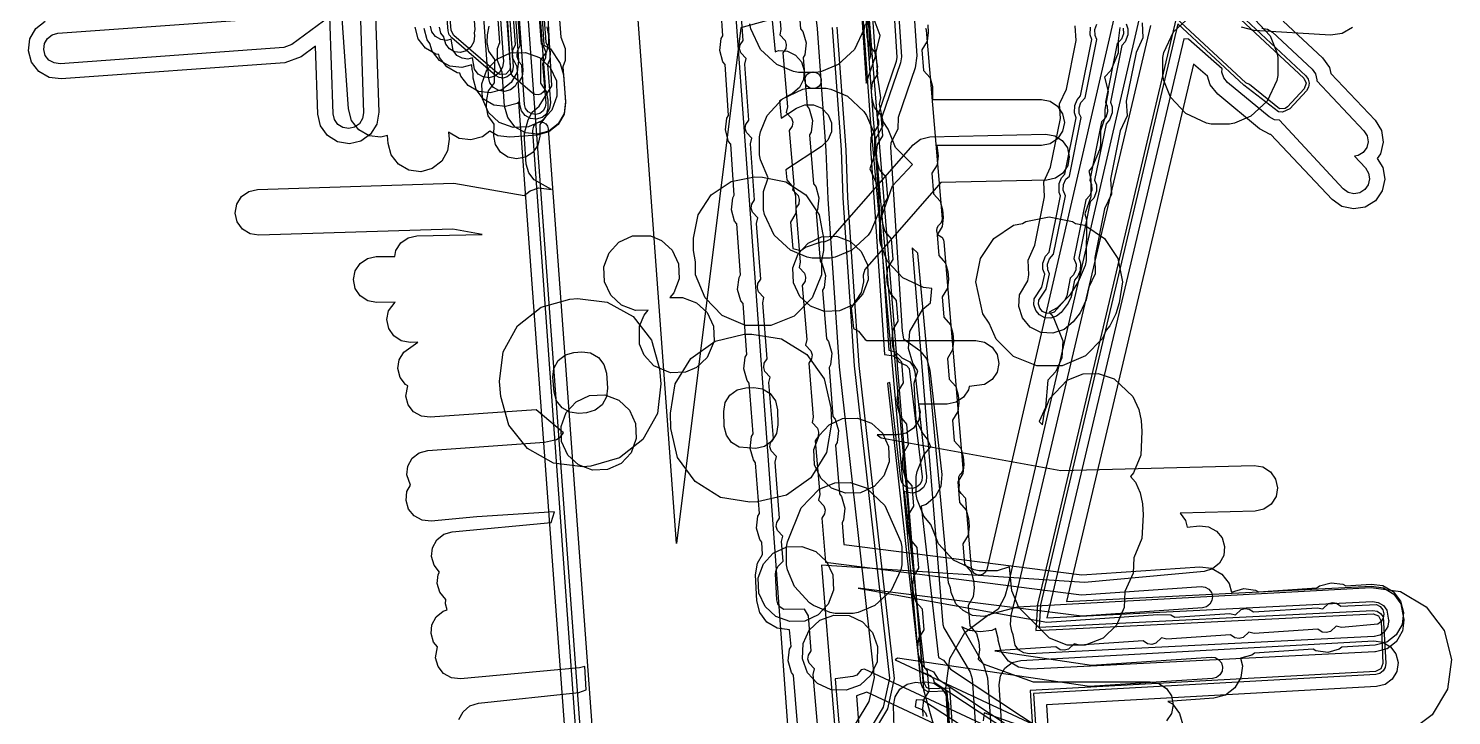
# Model space of a CAD drawing. Header units: metres. Extents: x -3943 to -3664, y 4962 to 6622.
# Drawn here: x -3859.6 to -3766.5, y 5474.9 to 5519.9 of the extents above; entities that cross this region are included whole.
import ezdxf

# ---------------------------------------------------------------- set-up
doc = ezdxf.new("R2010")
doc.units = ezdxf.units.M
for name, color, linetype in [('AI_GREENING_ALLOWED_ZONE', 4, 'Continuous'), ('AI_GREENING_EXCLUSIONS', 1, 'Continuous'), ('AI_GREENING_LAWN', 82, 'Continuous')]:
    doc.layers.add(name, color=color, linetype=linetype)

msp = doc.modelspace()

# ---------------------------------------------------------------- linework, layer by layer
at = {"layer": 'AI_GREENING_ALLOWED_ZONE'}
msp.add_lwpolyline([(-3807.717, 5516.497), (-3807.743, 5516.298), (-3807.845, 5516.125), (-3808.006, 5516.006), (-3808.202, 5515.961), (-3808.255, 5515.959), (-3808.441, 5515.99), (-3808.603, 5516.087), (-3808.717, 5516.237), (-3808.767, 5516.419), (-3808.774, 5516.501), (-3808.75, 5516.698), (-3808.651, 5516.871), (-3808.493, 5516.991), (-3808.3, 5517.04), (-3808.247, 5517.043), (-3808.056, 5517.015), (-3807.891, 5516.918), (-3807.774, 5516.766), (-3807.723, 5516.58), (-3807.717, 5516.497)], close=True, dxfattribs=at)
at = {"layer": 'AI_GREENING_EXCLUSIONS'}
for points in [[(-3832.391, 5580.093), (-3827.864, 5517.398), (-3827.898, 5517.127), (-3828.032, 5516.89), (-3828.247, 5516.722), (-3828.51, 5516.649), (-3828.781, 5516.682), (-3829.018, 5516.815), (-3831.88, 5519.27), (-3832.047, 5519.483), (-3832.122, 5519.743), (-3833.069, 5531.187)], [(-3832.611, 5580.359), (-3828.064, 5517.383), (-3828.088, 5517.19), (-3828.337, 5516.9), (-3828.718, 5516.872), (-3828.888, 5516.967), (-3831.75, 5519.422), (-3831.922, 5519.76), (-3832.869, 5531.199)], [(-3797.789, 5452.247), (-3799.48, 5476.535), (-3800.712, 5476.506), (-3800.947, 5476.64), (-3801.111, 5476.846), (-3801.187, 5477.107), (-3804.497, 5513.947), (-3807.096, 5550.142)], [(-3797.589, 5452.259), (-3799.294, 5476.748), (-3800.641, 5476.693), (-3800.817, 5476.791), (-3800.988, 5477.125), (-3804.298, 5513.965), (-3806.897, 5550.158)], [(-3829.167, 5527.155), (-3828.506, 5517.735), (-3828.555, 5517.348), (-3828.749, 5517.009), (-3829.057, 5516.77), (-3829.433, 5516.667), (-3829.821, 5516.716), (-3830.159, 5516.91), (-3830.398, 5517.218), (-3830.527, 5517.97), (-3830.822, 5517.889), (-3831.209, 5517.938), (-3831.548, 5518.132), (-3831.787, 5518.44), (-3831.916, 5519.191), (-3832.211, 5519.111), (-3832.598, 5519.16), (-3832.937, 5519.354), (-3833.176, 5519.662), (-3833.279, 5520.038)], [(-3807.684, 5470.701), (-3804.575, 5475.867), (-3804.234, 5477.442), (-3806.525, 5497.756), (-3807.265, 5508.736), (-3807.379, 5511.893), (-3807.966, 5519.885), (-3808.765, 5526.669)], [(-3828.085, 5526.025), (-3827.508, 5517.805), (-3827.607, 5517.031), (-3827.994, 5516.353), (-3828.611, 5515.875), (-3829.364, 5515.67), (-3830.138, 5515.768), (-3830.815, 5516.155), (-3831.293, 5516.772), (-3831.346, 5516.967), (-3831.527, 5516.99), (-3832.204, 5517.377), (-3832.682, 5517.994), (-3832.735, 5518.189), (-3832.915, 5518.212), (-3833.593, 5518.599), (-3834.071, 5519.216), (-3834.276, 5519.968)], [(-3820.008, 5426.828), (-3827.178, 5524.566)], [(-3805.064, 5520.638), (-3804.766, 5516.321), (-3804.17, 5518.055), (-3804.608, 5524.844)], [(-3804.766, 5520.672), (-3804.567, 5517.824), (-3804.474, 5518.096), (-3804.908, 5524.825)], [(-3803.211, 5524.934), (-3802.764, 5518.006), (-3802.801, 5517.733), (-3804.054, 5514.085), (-3803.963, 5513.858), (-3803.966, 5513.585), (-3804.469, 5512.759), (-3804.482, 5512.054), (-3803.572, 5498.571), (-3802.981, 5498.471), (-3802.767, 5498.302), (-3802.647, 5498.089), (-3802.123, 5497.848), (-3801.964, 5497.646), (-3801.116, 5490.572), (-3801.138, 5490.299), (-3801.264, 5490.057), (-3801.472, 5489.88), (-3801.732, 5489.797), (-3802.005, 5489.82), (-3802.247, 5489.945), (-3802.424, 5490.154), (-3802.507, 5490.414), (-3803.222, 5496.737), (-3803.386, 5496.688), (-3801.255, 5477.857), (-3800.557, 5477.576), (-3800.388, 5477.362), (-3800.321, 5477.127), (-3793.419, 5472.571)], [(-3802.912, 5524.953), (-3802.465, 5518.025), (-3802.517, 5517.636), (-3803.737, 5514.084), (-3803.673, 5513.523), (-3804.164, 5512.673), (-3804.183, 5512.07), (-3803.29, 5498.85), (-3802.845, 5498.738), (-3802.448, 5498.336), (-3801.925, 5498.074), (-3801.698, 5497.785), (-3801.59, 5497.433), (-3800.817, 5490.605), (-3800.85, 5490.216), (-3801.029, 5489.87), (-3801.327, 5489.618), (-3801.699, 5489.499), (-3802.088, 5489.532), (-3802.286, 5489.634), (-3800.979, 5478.083), (-3800.363, 5477.804), (-3800.07, 5477.321), (-3793.337, 5472.876)], [(-3801.914, 5525.018), (-3801.467, 5518.089), (-3801.571, 5517.311), (-3802.685, 5514.067), (-3802.695, 5513.315), (-3803.148, 5512.386), (-3803.184, 5512.121), (-3802.421, 5500.085), (-3802.338, 5499.587), (-3801.267, 5498.826), (-3800.812, 5498.249), (-3800.596, 5497.546), (-3799.824, 5490.718), (-3799.889, 5489.94), (-3800.247, 5489.247), (-3800.843, 5488.743), (-3801.167, 5488.639), (-3800.048, 5478.752), (-3799.715, 5478.566), (-3799.248, 5477.976), (-3793.062, 5473.893)], [(-3830.699, 5524.308), (-3830.379, 5519.831), (-3830.408, 5519.601), (-3830.391, 5519.405), (-3830.436, 5519.017), (-3830.625, 5518.676), (-3830.931, 5518.433), (-3831.306, 5518.326), (-3831.693, 5518.37), (-3832.035, 5518.56), (-3832.277, 5518.865), (-3832.385, 5519.24), (-3832.392, 5519.332), (-3832.591, 5519.587), (-3832.694, 5519.964)], [(-3827.766, 5524.523), (-3827.237, 5517.136), (-3827.286, 5516.749), (-3827.479, 5516.41), (-3827.637, 5516.288), (-3827.739, 5516.112), (-3828.049, 5515.875), (-3828.426, 5515.775), (-3828.813, 5515.827), (-3829.151, 5516.023), (-3829.387, 5516.333), (-3829.487, 5516.71), (-3829.484, 5517.019), (-3829.552, 5517.269), (-3829.985, 5523.314)], [(-3825.089, 5523.832), (-3824.751, 5519.322), (-3824.46, 5518.578), (-3824.46, 5517.786), (-3824.606, 5517.389), (-3824.435, 5515.11), (-3824.529, 5514.335), (-3824.913, 5513.656), (-3825.527, 5513.175), (-3826.279, 5512.966), (-3827.054, 5513.06), (-3827.733, 5513.444), (-3828.214, 5514.059), (-3828.423, 5514.811), (-3828.591, 5517.042), (-3828.881, 5517.786), (-3828.881, 5518.578), (-3828.736, 5518.975), (-3829.075, 5523.485)], [(-3826.103, 5523.957), (-3825.732, 5518.985), (-3825.441, 5518.38), (-3825.46, 5517.887), (-3825.619, 5517.514), (-3825.432, 5515.035), (-3825.479, 5514.648), (-3825.671, 5514.308), (-3825.978, 5514.068), (-3826.354, 5513.963), (-3826.741, 5514.01), (-3827.081, 5514.202), (-3827.322, 5514.51), (-3827.426, 5514.885), (-3827.609, 5517.379), (-3827.901, 5517.984), (-3827.881, 5518.477), (-3827.723, 5518.85), (-3828.093, 5523.822)], [(-3826.427, 5524.027), (-3826.042, 5518.878), (-3825.86, 5518.671), (-3825.735, 5518.32), (-3825.754, 5517.946), (-3825.944, 5517.584), (-3825.731, 5515.013), (-3825.764, 5514.742), (-3825.898, 5514.504), (-3826.113, 5514.335), (-3826.377, 5514.262), (-3826.648, 5514.295), (-3826.886, 5514.43), (-3827.054, 5514.645), (-3827.127, 5514.908), (-3827.3, 5517.486), (-3827.482, 5517.693), (-3827.607, 5518.043), (-3827.587, 5518.418), (-3827.398, 5518.78), (-3827.784, 5523.929)], [(-3783.755, 5523.757), (-3776.149, 5516.648), (-3775.991, 5516.302), (-3776.122, 5515.945), (-3777.205, 5514.767), (-3777.357, 5514.654), (-3777.726, 5514.629), (-3779.704, 5516.218), (-3779.932, 5516.331), (-3784.491, 5520.557), (-3793.565, 5482.209), (-3793.679, 5480.509), (-3771.612, 5481.608), (-3771.25, 5481.478), (-3771.087, 5481.13), (-3770.968, 5478.357), (-3771.097, 5478), (-3771.44, 5477.837), (-3794.037, 5476.585), (-3792.985, 5460.07)], [(-3783.532, 5523.823), (-3776.012, 5516.795), (-3775.853, 5516.574), (-3775.791, 5516.31), (-3775.833, 5516.041), (-3775.975, 5515.809), (-3777.058, 5514.631), (-3777.525, 5514.407), (-3777.788, 5514.439), (-3780.069, 5516.185), (-3784.373, 5520.187), (-3793.366, 5482.179), (-3793.464, 5480.72), (-3771.622, 5481.808), (-3771.35, 5481.767), (-3771.115, 5481.626), (-3770.953, 5481.405), (-3770.768, 5478.366), (-3770.809, 5478.098), (-3770.949, 5477.866), (-3771.166, 5477.704), (-3771.429, 5477.637), (-3793.825, 5476.397), (-3792.785, 5460.083)], [(-3809.264, 5474.402), (-3809.518, 5477.595), (-3809.659, 5477.771), (-3809.874, 5478.521), (-3809.786, 5479.296), (-3809.688, 5479.474), (-3809.778, 5480.553), (-3810.596, 5480.665), (-3811.265, 5481.066), (-3811.73, 5481.693), (-3811.919, 5482.45), (-3812.002, 5484.148), (-3811.888, 5484.92), (-3811.548, 5485.486), (-3811.599, 5486.283), (-3811.738, 5486.46), (-3811.95, 5487.211), (-3811.858, 5487.986), (-3811.759, 5488.163), (-3812.008, 5491.488), (-3812.148, 5491.665), (-3812.36, 5492.416), (-3812.268, 5493.191), (-3812.169, 5493.368), (-3812.418, 5496.692), (-3812.557, 5496.869), (-3812.769, 5497.62), (-3812.677, 5498.395), (-3812.578, 5498.572), (-3812.827, 5501.897), (-3812.967, 5502.073), (-3813.179, 5502.825), (-3813.087, 5503.599), (-3812.988, 5503.777), (-3813.237, 5507.101), (-3813.376, 5507.278), (-3813.588, 5508.029), (-3813.496, 5508.804), (-3813.397, 5508.981), (-3813.631, 5512.321), (-3813.769, 5512.499), (-3813.976, 5513.251), (-3813.879, 5514.026), (-3813.778, 5514.202), (-3814.003, 5517.528), (-3814.141, 5517.706), (-3814.348, 5518.459), (-3814.25, 5519.233), (-3814.15, 5519.409), (-3814.375, 5522.735)], [(-3807.935, 5474.112), (-3808.23, 5477.64), (-3808.151, 5477.999), (-3808.503, 5478.367), (-3808.578, 5478.629), (-3808.548, 5478.901), (-3808.359, 5479.184), (-3808.551, 5481.479), (-3808.81, 5481.901), (-3810.158, 5481.889), (-3810.392, 5482.029), (-3810.555, 5482.249), (-3810.621, 5482.514), (-3810.704, 5484.212), (-3810.664, 5484.482), (-3810.523, 5484.716), (-3810.209, 5485.035), (-3810.31, 5486.322), (-3810.229, 5486.681), (-3810.58, 5487.05), (-3810.654, 5487.313), (-3810.622, 5487.584), (-3810.432, 5487.867), (-3810.72, 5491.527), (-3810.639, 5491.885), (-3810.989, 5492.255), (-3811.064, 5492.518), (-3811.031, 5492.789), (-3810.841, 5493.072), (-3811.129, 5496.731), (-3811.048, 5497.09), (-3811.399, 5497.459), (-3811.473, 5497.722), (-3811.441, 5497.993), (-3811.251, 5498.276), (-3811.539, 5501.935), (-3811.458, 5502.294), (-3811.808, 5502.664), (-3811.883, 5502.926), (-3811.85, 5503.198), (-3811.66, 5503.481), (-3811.948, 5507.14), (-3811.867, 5507.498), (-3812.218, 5507.868), (-3812.292, 5508.131), (-3812.26, 5508.402), (-3812.07, 5508.685), (-3812.343, 5512.351), (-3812.259, 5512.709), (-3812.607, 5513.081), (-3812.679, 5513.344), (-3812.645, 5513.615), (-3812.453, 5513.897), (-3812.714, 5517.558), (-3812.631, 5517.916), (-3812.979, 5518.288), (-3813.051, 5518.551), (-3813.017, 5518.822), (-3812.825, 5519.104), (-3813.086, 5522.765)], [(-3810.645, 5523.357), (-3810.35, 5519.83), (-3810.43, 5519.471), (-3810.077, 5519.103), (-3810.002, 5518.84), (-3810.033, 5518.569), (-3810.221, 5518.285), (-3809.927, 5514.757), (-3810.006, 5514.398), (-3809.653, 5514.03), (-3809.578, 5513.768), (-3809.609, 5513.497), (-3809.798, 5513.213), (-3809.503, 5509.685), (-3809.582, 5509.326), (-3809.23, 5508.958), (-3809.154, 5508.696), (-3809.185, 5508.424), (-3809.374, 5508.14), (-3809.079, 5504.613), (-3809.158, 5504.254), (-3808.806, 5503.886), (-3808.73, 5503.623), (-3808.761, 5503.352), (-3808.95, 5503.068), (-3808.655, 5499.54), (-3808.734, 5499.181), (-3808.382, 5498.813), (-3808.306, 5498.551), (-3808.337, 5498.28), (-3808.526, 5497.996), (-3808.231, 5494.468), (-3808.31, 5494.109), (-3807.958, 5493.741), (-3807.883, 5493.479), (-3807.913, 5493.207), (-3808.102, 5492.923), (-3807.807, 5489.396), (-3807.887, 5489.037), (-3807.534, 5488.669), (-3807.459, 5488.406), (-3807.49, 5488.135), (-3807.678, 5487.851), (-3807.438, 5484.971), (-3790.693, 5482.854), (-3782.857, 5483.384), (-3782.586, 5483.349), (-3782.35, 5483.213), (-3782.183, 5482.996), (-3782.112, 5482.733), (-3782.147, 5482.462), (-3782.283, 5482.225), (-3782.499, 5482.058), (-3782.763, 5481.987), (-3790.666, 5481.452), (-3805.301, 5483.29), (-3792.96, 5481.048), (-3785.69, 5481.564), (-3784.844, 5481.543), (-3784.581, 5481.374), (-3780.971, 5481.618), (-3780.614, 5481.533), (-3780.24, 5481.88), (-3779.977, 5481.951), (-3779.706, 5481.916), (-3779.425, 5481.722), (-3775.258, 5482.004), (-3774.901, 5481.919), (-3774.527, 5482.266), (-3774.263, 5482.337), (-3773.993, 5482.302), (-3773.712, 5482.109), (-3771.383, 5482.213), (-3771.146, 5482.077), (-3770.979, 5481.86), (-3770.908, 5481.597), (-3770.943, 5481.326), (-3771.079, 5481.089), (-3771.295, 5480.922), (-3773.667, 5480.709), (-3774.025, 5480.794), (-3774.398, 5480.447), (-3774.662, 5480.376), (-3774.933, 5480.411), (-3775.214, 5480.604), (-3779.38, 5480.322), (-3779.738, 5480.407), (-3780.112, 5480.061), (-3780.375, 5479.989), (-3780.646, 5480.024), (-3780.927, 5480.218), (-3785.094, 5479.936), (-3785.451, 5480.021), (-3785.825, 5479.674), (-3786.088, 5479.603), (-3786.359, 5479.638), (-3786.64, 5479.831), (-3790.807, 5479.55), (-3791.165, 5479.635), (-3791.538, 5479.288), (-3791.802, 5479.217), (-3792.073, 5479.252), (-3792.353, 5479.445), (-3796.346, 5479.175), (-3790.022, 5478.244), (-3782.201, 5478.772), (-3781.93, 5478.737), (-3781.693, 5478.601), (-3781.526, 5478.385), (-3781.455, 5478.121), (-3781.49, 5477.85), (-3781.626, 5477.614), (-3781.843, 5477.447), (-3782.106, 5477.376), (-3790.152, 5476.848), (-3802.732, 5478.701), (-3802.866, 5478.591), (-3793.862, 5474.378)], [(-3809.316, 5523.068), (-3809.062, 5519.875), (-3808.922, 5519.698), (-3808.706, 5518.948), (-3808.794, 5518.173), (-3808.893, 5517.996), (-3808.638, 5514.802), (-3808.498, 5514.626), (-3808.282, 5513.876), (-3808.37, 5513.101), (-3808.469, 5512.923), (-3808.214, 5509.73), (-3808.074, 5509.554), (-3807.859, 5508.804), (-3807.947, 5508.028), (-3808.045, 5507.851), (-3807.791, 5504.658), (-3807.65, 5504.482), (-3807.435, 5503.732), (-3807.523, 5502.956), (-3807.621, 5502.779), (-3807.367, 5499.585), (-3807.226, 5499.409), (-3807.011, 5498.659), (-3807.099, 5497.884), (-3807.197, 5497.706), (-3806.943, 5494.513), (-3806.803, 5494.337), (-3806.587, 5493.587), (-3806.675, 5492.812), (-3806.773, 5492.634), (-3806.519, 5489.441), (-3806.379, 5489.265), (-3806.163, 5488.515), (-3806.251, 5487.739), (-3806.35, 5487.562), (-3806.23, 5486.129), (-3790.655, 5484.159), (-3782.945, 5484.681), (-3782.171, 5484.58), (-3781.495, 5484.192), (-3781.018, 5483.574), (-3780.865, 5483.008), (-3780.064, 5483.248), (-3779.29, 5483.148), (-3779.114, 5483.046), (-3775.283, 5483.293), (-3775.105, 5483.431), (-3774.351, 5483.634), (-3773.577, 5483.534), (-3773.401, 5483.433), (-3771.741, 5483.545), (-3770.967, 5483.445), (-3770.291, 5483.056), (-3769.814, 5482.438), (-3769.611, 5481.684), (-3769.711, 5480.911), (-3770.1, 5480.234), (-3770.718, 5479.758), (-3771.471, 5479.554), (-3773.643, 5479.42), (-3773.821, 5479.282), (-3774.574, 5479.079), (-3775.348, 5479.179), (-3775.524, 5479.28), (-3779.356, 5479.033), (-3779.534, 5478.896), (-3780.289, 5478.693), (-3780.158, 5478.209), (-3780.258, 5477.435), (-3780.647, 5476.758), (-3781.265, 5476.282), (-3782.019, 5476.079), (-3785.027, 5475.875), (-3784.74, 5475.71), (-3784.264, 5475.092), (-3784.06, 5474.339)], [(-3837.902, 5521.809), (-3837.651, 5514.375), (-3837.714, 5513.99), (-3837.92, 5513.659), (-3838.236, 5513.431), (-3838.616, 5513.342), (-3839.001, 5513.405), (-3839.333, 5513.611), (-3839.561, 5513.928), (-3839.65, 5514.308), (-3839.864, 5520.672), (-3842.341, 5518.834), (-3842.865, 5518.64), (-3857.508, 5517.583), (-3857.896, 5517.632), (-3858.235, 5517.824), (-3858.474, 5518.132), (-3858.578, 5518.509), (-3858.53, 5518.896), (-3858.337, 5519.235), (-3858.029, 5519.475), (-3857.652, 5519.578), (-3843.299, 5520.614)], [(-3826.013, 5521.264), (-3825.857, 5518.803), (-3825.432, 5518.562), (-3824.78, 5517.605), (-3824.572, 5516.852), (-3824.508, 5515.984), (-3824.44, 5515.051), (-3824.536, 5514.277), (-3824.921, 5513.598), (-3825.536, 5513.118), (-3826.289, 5512.91), (-3828.09, 5512.779), (-3828.864, 5512.874), (-3829.392, 5513.174), (-3829.872, 5512.802), (-3830.625, 5512.597), (-3831.399, 5512.695), (-3832.086, 5513.096), (-3832.055, 5512.652), (-3832.154, 5511.878), (-3832.541, 5511.201), (-3833.158, 5510.723), (-3833.911, 5510.518), (-3834.685, 5510.616), (-3835.362, 5511.003), (-3835.84, 5511.62), (-3836.045, 5512.373), (-3836.082, 5512.893), (-3836.512, 5512.776), (-3837.286, 5512.874), (-3837.964, 5513.262), (-3838.441, 5513.879), (-3838.647, 5514.632), (-3839.171, 5522.131)], [(-3786.446, 5522.542), (-3795.471, 5483.53), (-3795.488, 5483.486), (-3795.502, 5483.424), (-3795.702, 5482.732), (-3796.145, 5481.909), (-3796.708, 5481.512), (-3797.068, 5481.435), (-3797.823, 5481.494), (-3798.432, 5481.819), (-3798.907, 5482.265), (-3799.217, 5482.997), (-3799.259, 5483.299), (-3799.382, 5483.635), (-3799.506, 5485.068), (-3799.536, 5485.277), (-3801.401, 5505.19), (-3801.76, 5505.545), (-3799.759, 5480.901), (-3799.69, 5480.676), (-3797.963, 5477.779), (-3797.832, 5477.349), (-3796.092, 5452.359)], [(-3836.885, 5521.324), (-3836.651, 5514.409), (-3836.778, 5513.639), (-3837.189, 5512.976), (-3837.823, 5512.521), (-3838.583, 5512.343), (-3839.353, 5512.469), (-3840.016, 5512.88), (-3840.471, 5513.514), (-3840.649, 5514.274), (-3840.8, 5518.733), (-3841.745, 5518.031), (-3842.793, 5517.643), (-3857.437, 5516.586), (-3858.211, 5516.683), (-3858.889, 5517.068), (-3859.368, 5517.684), (-3859.575, 5518.437), (-3859.479, 5519.211), (-3859.093, 5519.889), (-3858.477, 5520.368)], [(-3831.418, 5474.681), (-3831.147, 5475.2), (-3830.698, 5475.575), (-3830.14, 5475.751), (-3823.562, 5476.466), (-3823.091, 5476.619), (-3823.181, 5478.161), (-3823.527, 5478.067), (-3831.316, 5477.359), (-3831.898, 5477.42), (-3832.412, 5477.7), (-3832.78, 5478.155), (-3832.946, 5478.717), (-3832.81, 5479.435), (-3833.068, 5479.75), (-3833.238, 5480.31), (-3833.181, 5480.892), (-3832.905, 5481.409), (-3832.453, 5481.78), (-3832.181, 5481.862), (-3832.3, 5482.263), (-3832.271, 5482.546), (-3832.673, 5483.024), (-3832.835, 5483.586), (-3832.77, 5484.168), (-3832.677, 5484.335), (-3833.04, 5484.784), (-3833.206, 5485.345), (-3833.145, 5485.927), (-3832.865, 5486.441), (-3832.41, 5486.809), (-3831.849, 5486.975), (-3825.38, 5487.567), (-3825.152, 5488.28), (-3830.237, 5487.949), (-3833.238, 5487.663), (-3833.82, 5487.723), (-3834.336, 5488), (-3834.705, 5488.454), (-3834.873, 5489.015), (-3834.814, 5489.597), (-3834.59, 5490.013), (-3834.829, 5490.686), (-3834.756, 5491.266), (-3834.466, 5491.775), (-3834.004, 5492.134), (-3833.44, 5492.289), (-3825.805, 5492.839), (-3825.041, 5493.004), (-3824.792, 5493.156), (-3824.574, 5493.435), (-3826.353, 5494.939), (-3833.289, 5494.455), (-3833.87, 5494.528), (-3834.378, 5494.819), (-3834.736, 5495.282), (-3834.89, 5495.846), (-3834.766, 5496.515), (-3834.908, 5496.6), (-3835.257, 5497.07), (-3835.4, 5497.638), (-3835.314, 5498.217), (-3835.013, 5498.719), (-3834.104, 5499.36), (-3834.611, 5499.357), (-3835.186, 5499.467), (-3835.675, 5499.788), (-3836.004, 5500.272), (-3836.122, 5500.846), (-3836.012, 5501.42), (-3835.593, 5501.976), (-3836.806, 5501.97), (-3837.381, 5502.081), (-3837.869, 5502.404), (-3838.197, 5502.889), (-3838.314, 5503.462), (-3838.202, 5504.037), (-3837.88, 5504.525), (-3837.395, 5504.853), (-3836.821, 5504.97), (-3835.604, 5504.976), (-3835.535, 5505.368), (-3835.22, 5505.862), (-3834.741, 5506.197), (-3834.169, 5506.324), (-3829.902, 5506.417), (-3831.807, 5506.771), (-3844.501, 5506.367), (-3845.078, 5506.463), (-3845.575, 5506.772), (-3845.915, 5507.248), (-3846.048, 5507.819), (-3845.952, 5508.396), (-3845.642, 5508.893), (-3845.166, 5509.233), (-3844.596, 5509.366), (-3831.74, 5509.775), (-3827.138, 5508.954), (-3826.748, 5509.28), (-3826.189, 5509.455), (-3825.367, 5509.348), (-3826.484, 5509.99), (-3826.846, 5510.45), (-3827.004, 5511.013), (-3827.132, 5512.679), (-3827.117, 5513.035), (-3826.882, 5513.903), (-3826.616, 5514.424), (-3826.154, 5514.809), (-3825.327, 5516.148), (-3825.618, 5521.429)], [(-3821.078, 5427.753), (-3827.484, 5515.073), (-3827.609, 5514.977), (-3828.363, 5514.777), (-3829.137, 5514.88), (-3829.812, 5515.272), (-3830.285, 5515.892), (-3830.485, 5516.647), (-3830.481, 5516.948), (-3830.55, 5517.198), (-3830.572, 5517.516), (-3831.224, 5517.329), (-3831.999, 5517.418), (-3832.681, 5517.797), (-3833.167, 5518.408), (-3833.312, 5518.917), (-3833.485, 5519.14), (-3833.691, 5519.892)], [(-3825.66, 5520.005), (-3825.552, 5519.43), (-3825.558, 5518.93), (-3825.678, 5518.357), (-3826.07, 5517.834), (-3826.086, 5516.305), (-3825.706, 5515.773), (-3825.598, 5515.198), (-3825.604, 5514.698), (-3825.724, 5514.125), (-3826.116, 5513.602), (-3826.124, 5512.838), (-3826.244, 5512.265), (-3826.575, 5511.782), (-3827.065, 5511.462), (-3827.64, 5511.354), (-3828.213, 5511.474), (-3828.696, 5511.805), (-3829.016, 5512.295), (-3829.124, 5512.87), (-3829.115, 5513.635), (-3829.495, 5514.166), (-3829.603, 5514.741), (-3829.598, 5515.241), (-3829.478, 5515.814), (-3829.086, 5516.337), (-3829.07, 5517.867), (-3829.45, 5518.398), (-3829.558, 5518.973), (-3829.552, 5519.473), (-3829.432, 5520.046)], [(-3804.843, 5520.19), (-3804.908, 5519.868), (-3805.539, 5518.521), (-3806.613, 5517.533), (-3807.696, 5517.08), (-3808.019, 5517.015), (-3809.206, 5517.015), (-3809.528, 5517.08), (-3810.612, 5517.533), (-3811.686, 5518.521), (-3812.316, 5519.868), (-3812.381, 5520.19)], [(-3810.914, 5520.415), (-3810.729, 5518.37), (-3810.502, 5518.446), (-3809.918, 5518.404), (-3809.395, 5518.142), (-3809.011, 5517.7), (-3808.826, 5517.145), (-3808.868, 5516.561), (-3809.129, 5516.038), (-3809.571, 5515.654), (-3810.438, 5515.16), (-3810.335, 5514.025), (-3809.336, 5514.68), (-3808.794, 5514.9), (-3808.209, 5514.895), (-3807.67, 5514.667), (-3807.259, 5514.25), (-3807.04, 5513.707), (-3807.044, 5513.122), (-3807.273, 5512.583), (-3807.69, 5512.172), (-3810.027, 5510.638), (-3809.968, 5509.978), (-3809.553, 5509.497), (-3809.387, 5508.935), (-3809.382, 5507.798), (-3809.717, 5507.215), (-3809.561, 5505.488), (-3809.05, 5505.368), (-3808.742, 5505.586), (-3807.709, 5505.934), (-3807.444, 5505.945), (-3807.111, 5506.103), (-3801.705, 5512.279), (-3801.211, 5512.65), (-3800.611, 5512.791), (-3793.015, 5512.966), (-3792.439, 5512.865), (-3791.945, 5512.551), (-3791.609, 5512.072), (-3791.481, 5511.501), (-3791.582, 5510.924), (-3791.896, 5510.43), (-3792.375, 5510.094), (-3792.946, 5509.967), (-3799.882, 5509.807), (-3804.854, 5504.127), (-3804.974, 5503.759), (-3804.955, 5503.31), (-3805.098, 5502.617), (-3805.747, 5501.626), (-3805.6, 5500.255), (-3805.275, 5500.1), (-3804.842, 5499.546), (-3804.733, 5499.479), (-3797.597, 5499.479), (-3797.023, 5499.365), (-3796.537, 5499.039), (-3796.212, 5498.553), (-3796.097, 5497.979), (-3796.212, 5497.405), (-3796.537, 5496.918), (-3797.023, 5496.593), (-3798.035, 5496.479), (-3798.08, 5496.249), (-3798.405, 5495.763), (-3798.892, 5495.438), (-3799.466, 5495.323), (-3801.339, 5495.323), (-3801.235, 5494.801), (-3801.349, 5494.227), (-3801.675, 5493.741), (-3802.161, 5493.415), (-3802.735, 5493.301), (-3804.049, 5493.301), (-3803.781, 5493.119), (-3792.039, 5490.986), (-3779.392, 5491.308), (-3778.815, 5491.208), (-3778.321, 5490.895), (-3777.983, 5490.417), (-3777.854, 5489.846), (-3777.954, 5489.27), (-3778.267, 5488.775), (-3778.745, 5488.437), (-3779.316, 5488.309), (-3784.221, 5488.184), (-3783.872, 5487.712), (-3783.764, 5487.276), (-3782.954, 5487.353), (-3782.372, 5487.294), (-3781.856, 5487.016), (-3781.487, 5486.563), (-3781.318, 5486.002), (-3781.378, 5485.42), (-3781.655, 5484.904), (-3782.109, 5484.535), (-3782.669, 5484.367), (-3790.482, 5483.642), (-3807.698, 5484.789), (-3806.246, 5467.168)], [(-3806.827, 5470.186), (-3803.632, 5475.493), (-3803.222, 5477.391), (-3805.528, 5497.823), (-3806.268, 5508.803), (-3806.38, 5511.944), (-3806.969, 5519.961)], [(-3806.57, 5470.031), (-3803.35, 5475.381), (-3802.918, 5477.376), (-3805.228, 5497.843), (-3805.968, 5508.823), (-3806.081, 5511.96), (-3806.67, 5519.984)], [(-3801.04, 5474.902), (-3801.075, 5475.401), (-3801.002, 5475.982), (-3800.654, 5476.535), (-3800.755, 5477.863), (-3801.183, 5478.356), (-3801.345, 5478.918), (-3801.387, 5479.416), (-3801.321, 5479.998), (-3800.98, 5480.556), (-3801.093, 5481.901), (-3801.521, 5482.394), (-3801.683, 5482.957), (-3801.725, 5483.455), (-3801.659, 5484.037), (-3801.318, 5484.594), (-3801.431, 5485.94), (-3801.86, 5486.433), (-3802.021, 5486.995), (-3802.063, 5487.494), (-3801.997, 5488.075), (-3801.657, 5488.633), (-3801.769, 5489.978), (-3802.198, 5490.471), (-3802.359, 5491.034), (-3802.401, 5491.532), (-3802.335, 5492.114), (-3801.995, 5492.671), (-3802.107, 5494.017), (-3802.536, 5494.51), (-3802.698, 5495.073), (-3802.739, 5495.571), (-3802.673, 5496.152), (-3802.333, 5496.71), (-3802.446, 5498.055), (-3802.874, 5498.549), (-3803.036, 5499.111), (-3803.077, 5499.609), (-3803.012, 5500.191), (-3802.671, 5500.748), (-3802.784, 5502.094), (-3803.212, 5502.587), (-3803.374, 5503.15), (-3803.416, 5503.648), (-3803.35, 5504.229), (-3803.009, 5504.787), (-3803.122, 5506.133), (-3803.55, 5506.626), (-3803.712, 5507.188), (-3803.754, 5507.687), (-3803.688, 5508.268), (-3803.347, 5508.826), (-3803.46, 5510.171), (-3803.889, 5510.664), (-3804.05, 5511.227), (-3804.092, 5511.725), (-3804.026, 5512.307), (-3803.685, 5512.865), (-3803.791, 5514.217), (-3804.218, 5514.712), (-3804.377, 5515.276), (-3804.416, 5515.774), (-3804.348, 5516.355), (-3804.004, 5516.911), (-3804.111, 5518.257), (-3804.537, 5518.753), (-3804.696, 5519.316), (-3804.735, 5519.814), (-3804.667, 5520.396)], [(-3788.17, 5519.955), (-3788.29, 5519.088), (-3788.29, 5518.296), (-3788.76, 5517.131), (-3789.172, 5516.697), (-3788.946, 5515.762), (-3789.166, 5514.595), (-3789.166, 5514.039), (-3789.445, 5513.204), (-3789.445, 5512.276), (-3789.51, 5511.953), (-3789.964, 5510.87), (-3790.2, 5510.548), (-3790.064, 5510.056), (-3790.064, 5508.869), (-3790.458, 5507.76), (-3790.365, 5507.37), (-3790.388, 5504.713), (-3790.453, 5504.39), (-3790.907, 5503.307), (-3791.467, 5502.419), (-3792.278, 5501.609), (-3792.797, 5501.324), (-3792.529, 5501.028), (-3791.909, 5499.461), (-3791.973, 5498.355), (-3792.368, 5497.442), (-3792.881, 5496.881), (-3793.048, 5495.099), (-3793.45, 5494.183), (-3793.234, 5493.968), (-3793.112, 5494.795), (-3792.773, 5495.67), (-3791.613, 5496.892), (-3790.583, 5497.299), (-3789.589, 5497.326), (-3788.539, 5496.974), (-3787.315, 5495.815), (-3786.929, 5494.959), (-3786.774, 5494.24), (-3786.735, 5493.523), (-3786.812, 5491.978), (-3787.282, 5490.813), (-3787.479, 5490.594), (-3787.148, 5490.215), (-3786.848, 5489.505), (-3786.693, 5488.786), (-3786.654, 5488.069), (-3786.731, 5486.524), (-3787.271, 5485.267), (-3787.306, 5484.258), (-3787.856, 5483.055), (-3787.895, 5482.018), (-3788.393, 5480.867), (-3789.27, 5480.012), (-3790.435, 5479.542), (-3791.623, 5479.542), (-3792.788, 5480.012), (-3794.794, 5482.022), (-3795.248, 5483.105), (-3795.384, 5484.676), (-3796.194, 5484.407), (-3797.382, 5484.407), (-3797.704, 5484.472), (-3799.051, 5485.103), (-3800.039, 5486.176), (-3800.53, 5487.451), (-3800.989, 5487.995), (-3801.442, 5489.078), (-3801.507, 5489.401), (-3801.507, 5490.588), (-3801.442, 5490.911), (-3800.989, 5491.994), (-3800.551, 5492.518), (-3800.767, 5493.036), (-3801.079, 5493.44), (-3801.494, 5494.282), (-3801.636, 5496.698), (-3801.386, 5497.505), (-3801.728, 5498.002), (-3801.993, 5498.961), (-3801.904, 5500.065), (-3801.074, 5501.531), (-3800.566, 5501.939), (-3800.476, 5502.887), (-3801.03, 5502.952), (-3802.377, 5503.583), (-3803.365, 5504.657), (-3803.818, 5505.74), (-3803.883, 5506.063), (-3803.883, 5507.25), (-3803.052, 5509.587), (-3801.741, 5511.002), (-3802.853, 5512.108), (-3803.327, 5513.294), (-3803.665, 5513.8), (-3803.665, 5513.8), (-3803.893, 5514.948), (-3803.813, 5515.35), (-3804.065, 5517.123), (-3804.012, 5517.387), (-3804.167, 5518.168), (-3803.863, 5519.43), (-3804.307, 5520.66)], [(-3800.748, 5520.129), (-3800.708, 5519.631), (-3800.777, 5519.05), (-3801.12, 5518.494), (-3801.014, 5517.148), (-3800.588, 5516.653), (-3800.429, 5516.089), (-3800.431, 5515.24), (-3793.305, 5515.24), (-3792.731, 5515.126), (-3792.244, 5514.801), (-3791.919, 5514.314), (-3791.805, 5513.74), (-3791.919, 5513.166), (-3792.244, 5512.679), (-3792.731, 5512.354), (-3793.305, 5512.24), (-3800.158, 5512.24), (-3800.064, 5511.561), (-3800.13, 5510.979), (-3800.471, 5510.422), (-3800.358, 5509.076), (-3799.929, 5508.583), (-3799.768, 5508.02), (-3799.726, 5507.522), (-3799.792, 5506.94), (-3800.132, 5506.383), (-3800.02, 5505.037), (-3799.591, 5504.544), (-3799.43, 5503.982), (-3799.388, 5503.483), (-3799.454, 5502.902), (-3799.794, 5502.344), (-3799.682, 5500.999), (-3799.253, 5500.506), (-3799.091, 5499.943), (-3799.05, 5499.445), (-3799.116, 5498.863), (-3799.456, 5498.306), (-3799.343, 5496.96), (-3798.915, 5496.467), (-3798.753, 5495.905), (-3798.712, 5495.406), (-3798.777, 5494.825), (-3799.118, 5494.267), (-3799.005, 5492.922), (-3798.577, 5492.428), (-3798.415, 5491.866), (-3798.373, 5491.368), (-3798.439, 5490.786), (-3798.78, 5490.229), (-3798.667, 5488.883), (-3798.239, 5488.39), (-3798.077, 5487.827), (-3798.035, 5487.329), (-3798.101, 5486.748), (-3798.442, 5486.19), (-3798.329, 5484.844), (-3797.9, 5484.351), (-3797.739, 5483.789), (-3797.697, 5483.291), (-3797.763, 5482.709), (-3798.103, 5482.151), (-3797.991, 5480.806), (-3797.562, 5480.313), (-3797.401, 5479.75), (-3797.359, 5479.252), (-3797.44, 5478.643), (-3797.108, 5478.341), (-3793.842, 5477.159), (-3786.191, 5477.159), (-3785.617, 5477.045), (-3785.13, 5476.719), (-3784.805, 5476.233), (-3784.691, 5475.659), (-3784.805, 5475.085), (-3785.13, 5474.598)], [(-3777.497, 5520.372), (-3774.92, 5517.963), (-3774.464, 5517.33), (-3774.376, 5516.95), (-3771.481, 5513.881), (-3771.068, 5513.219), (-3770.938, 5512.45), (-3771.114, 5511.689), (-3771.333, 5511.381), (-3770.964, 5510.791), (-3770.834, 5510.022), (-3771.008, 5509.261), (-3771.461, 5508.625), (-3772.122, 5508.211), (-3772.891, 5508.081), (-3773.652, 5508.255), (-3774.288, 5508.708), (-3778.295, 5512.956), (-3778.352, 5512.962), (-3779.039, 5513.332), (-3781.772, 5515.593), (-3782.265, 5516.198), (-3782.438, 5516.776), (-3783.35, 5517.562), (-3791.666, 5482.411), (-3771.701, 5483.406), (-3770.929, 5483.292), (-3770.26, 5482.891), (-3769.794, 5482.265), (-3769.609, 5481.31), (-3769.592, 5481.247), (-3769.594, 5481.232), (-3769.589, 5481.208), (-3769.646, 5480.822), (-3769.691, 5480.473), (-3769.7, 5480.457), (-3769.703, 5480.436), (-3769.902, 5480.104), (-3770.078, 5479.796), (-3770.093, 5479.784), (-3770.104, 5479.767), (-3770.411, 5479.539), (-3770.695, 5479.318), (-3770.714, 5479.313), (-3770.73, 5479.301), (-3771.094, 5479.21), (-3771.448, 5479.113), (-3771.485, 5479.112), (-3771.487, 5479.111), (-3792.692, 5478.055), (-3794.029, 5477.988), (-3794.801, 5478.103), (-3795.47, 5478.504), (-3795.935, 5479.13), (-3796.125, 5479.887), (-3796.131, 5479.992), (-3796.289, 5480.567), (-3796.293, 5480.652), (-3796.549, 5480.518), (-3797.313, 5480.421), (-3798.003, 5480.507), (-3798.517, 5480.744), (-3797.097, 5478.278), (-3796.835, 5477.419), (-3795.095, 5452.429)], [(-3778.896, 5519.91), (-3778.511, 5519.847), (-3778.18, 5519.641), (-3775.603, 5517.233), (-3775.375, 5516.916), (-3775.286, 5516.536), (-3775.296, 5516.472), (-3772.209, 5513.195), (-3772.003, 5512.865), (-3771.938, 5512.48), (-3772.026, 5512.1), (-3772.252, 5511.782), (-3772.583, 5511.575), (-3772.83, 5511.534), (-3772.106, 5510.766), (-3771.898, 5510.435), (-3771.833, 5510.051), (-3771.921, 5509.67), (-3772.147, 5509.352), (-3772.477, 5509.145), (-3772.862, 5509.08), (-3773.243, 5509.168), (-3773.56, 5509.394), (-3777.734, 5513.885), (-3778.058, 5513.918), (-3778.402, 5514.103), (-3781.135, 5516.364), (-3781.382, 5516.666), (-3781.493, 5517.04), (-3781.473, 5517.245), (-3783.675, 5519.185), (-3783.99, 5519.202), (-3792.946, 5481.346), (-3771.651, 5482.407), (-3771.265, 5482.35), (-3770.931, 5482.15), (-3770.698, 5481.836), (-3770.594, 5481.193), (-3770.59, 5481.178), (-3770.59, 5481.172), (-3770.588, 5481.158), (-3770.618, 5480.956), (-3770.639, 5480.791), (-3770.643, 5480.783), (-3770.645, 5480.772), (-3770.749, 5480.599), (-3770.833, 5480.452), (-3770.84, 5480.447), (-3770.845, 5480.438), (-3771.003, 5480.32), (-3771.141, 5480.214), (-3771.15, 5480.211), (-3771.159, 5480.205), (-3771.342, 5480.159), (-3771.518, 5480.111), (-3771.536, 5480.11), (-3771.537, 5480.11), (-3791.507, 5479.115), (-3794.078, 5478.987), (-3794.464, 5479.044), (-3794.799, 5479.245), (-3795.031, 5479.558), (-3795.147, 5480.232), (-3795.244, 5480.459), (-3795.323, 5480.911), (-3795.276, 5481.487), (-3795.064, 5482.383), (-3795.063, 5482.393), (-3794.945, 5482.884), (-3786.142, 5520.093)], [(-3786.722, 5520.251), (-3786.668, 5519.28), (-3787.114, 5518.311), (-3787.754, 5515.14), (-3787.7, 5514.169), (-3788.146, 5513.2), (-3788.785, 5510.029), (-3788.731, 5509.058), (-3789.177, 5508.089), (-3789.817, 5504.918), (-3789.783, 5503.85), (-3790.208, 5502.978), (-3790.379, 5502.135), (-3790.766, 5501.295), (-3791.235, 5500.699), (-3791.828, 5500.191), (-3792.57, 5499.949), (-3793.348, 5500.009), (-3794.044, 5500.362), (-3794.551, 5500.954), (-3794.794, 5501.696), (-3794.734, 5502.474), (-3794.205, 5503.393), (-3794.13, 5503.767), (-3794.184, 5504.739), (-3793.738, 5505.708), (-3793.098, 5508.878), (-3793.152, 5509.85), (-3792.707, 5510.819), (-3792.067, 5513.99), (-3792.121, 5514.961), (-3791.675, 5515.93), (-3791.035, 5519.101), (-3791.089, 5520.072)], [(-3787.76, 5520.19), (-3787.649, 5519.874), (-3787.649, 5519.478), (-3787.819, 5519.02), (-3788.047, 5518.766), (-3788.791, 5515.079), (-3788.68, 5514.763), (-3788.68, 5514.367), (-3788.851, 5513.908), (-3789.078, 5513.655), (-3789.823, 5509.968), (-3789.712, 5509.652), (-3789.712, 5509.256), (-3789.882, 5508.797), (-3790.11, 5508.544), (-3790.854, 5504.857), (-3790.743, 5504.541), (-3790.763, 5504.048), (-3790.914, 5503.686), (-3791.141, 5503.433), (-3791.359, 5502.333), (-3791.553, 5501.913), (-3792.022, 5501.316), (-3792.318, 5501.063), (-3792.689, 5500.941), (-3793.078, 5500.972), (-3793.426, 5501.148), (-3793.68, 5501.444), (-3793.801, 5501.815), (-3793.771, 5502.204), (-3793.272, 5502.962), (-3793.092, 5503.828), (-3793.204, 5504.145), (-3793.204, 5504.541), (-3793.033, 5504.999), (-3792.805, 5505.253), (-3792.061, 5508.94), (-3792.152, 5509.159), (-3792.152, 5509.749), (-3792.001, 5510.11), (-3791.774, 5510.364), (-3791.029, 5514.051), (-3791.029, 5514.051), (-3791.141, 5514.367), (-3791.121, 5514.86), (-3790.97, 5515.221), (-3790.742, 5515.475), (-3789.998, 5519.162), (-3790.109, 5519.478), (-3790.089, 5519.971)], [(-3787.962, 5519.912), (-3787.943, 5519.537), (-3788.068, 5519.187), (-3788.341, 5518.898), (-3789.113, 5515.073), (-3788.994, 5514.801), (-3788.974, 5514.426), (-3789.1, 5514.076), (-3789.372, 5513.787), (-3790.144, 5509.962), (-3790.025, 5509.69), (-3790.006, 5509.315), (-3790.131, 5508.965), (-3790.404, 5508.676), (-3791.176, 5504.851), (-3791.037, 5504.481), (-3791.057, 5504.107), (-3791.216, 5503.775), (-3791.435, 5503.565), (-3791.653, 5502.392), (-3791.789, 5502.098), (-3792.465, 5501.324), (-3792.724, 5501.239), (-3792.997, 5501.26), (-3793.24, 5501.384), (-3793.418, 5501.591), (-3793.503, 5501.851), (-3793.482, 5502.123), (-3792.992, 5502.833), (-3792.771, 5503.835), (-3792.89, 5504.107), (-3792.909, 5504.481), (-3792.784, 5504.831), (-3792.511, 5505.12), (-3791.739, 5508.946), (-3791.878, 5509.315), (-3791.858, 5509.69), (-3791.699, 5510.022), (-3791.48, 5510.231), (-3791.48, 5510.231), (-3790.708, 5514.057), (-3790.827, 5514.329), (-3790.846, 5514.703), (-3790.721, 5515.053), (-3790.448, 5515.342), (-3789.676, 5519.168), (-3789.795, 5519.44), (-3789.815, 5519.814), (-3789.69, 5520.165)], [(-3779.338, 5520.471), (-3778.35, 5519.398), (-3777.897, 5518.314), (-3777.832, 5517.992), (-3777.832, 5516.804), (-3777.897, 5516.482), (-3778.527, 5515.135), (-3779.601, 5514.147), (-3780.684, 5513.694), (-3781.007, 5513.629), (-3782.194, 5513.629), (-3782.517, 5513.694), (-3783.863, 5514.325), (-3784.851, 5515.399), (-3785.305, 5516.482), (-3785.37, 5516.804), (-3785.37, 5517.992), (-3785.305, 5518.314), (-3784.674, 5519.661), (-3783.6, 5520.649)], [(-3772.954, 5519.959), (-3773.628, 5519.565), (-3774.401, 5519.459), (-3779.388, 5519.756), (-3780.207, 5519.985)], [(-3798.706, 5463.369), (-3799.558, 5476.739), (-3799.297, 5478.682), (-3798.308, 5480.376), (-3796.744, 5481.559), (-3794.845, 5482.049), (-3771.744, 5483.328), (-3769.813, 5483.054), (-3768.133, 5482.061), (-3766.961, 5480.502), (-3766.476, 5478.612), (-3766.75, 5476.681), (-3767.742, 5475.001), (-3769.302, 5473.829)], [(-3795.076, 5461.443), (-3796.065, 5476.961), (-3795.987, 5477.544), (-3795.69, 5478.052), (-3795.221, 5478.407), (-3794.651, 5478.554), (-3771.551, 5479.833), (-3770.971, 5479.751), (-3770.468, 5479.453), (-3770.116, 5478.986), (-3769.97, 5478.419), (-3770.053, 5477.839), (-3770.35, 5477.335), (-3770.818, 5476.984), (-3771.385, 5476.838), (-3792.975, 5475.642), (-3789.358, 5417.639)], [(-3794.292, 5473.033), (-3804.887, 5477.992), (-3805.108, 5477.93), (-3805.39, 5477.588), (-3805.648, 5477.499), (-3806.8, 5477.342), (-3806.536, 5474.179)], [(-3802.861, 5471.151), (-3802.98, 5475.598), (-3802.882, 5476.175), (-3802.57, 5476.67), (-3802.092, 5477.008), (-3801.521, 5477.138), (-3801.22, 5477.086), (-3800.921, 5477.154), (-3800.344, 5477.055), (-3799.849, 5476.743), (-3799.511, 5476.265), (-3799.382, 5475.694), (-3799.263, 5471.262)], [(-3794.843, 5471.855), (-3804.72, 5476.478), (-3805.403, 5476.235), (-3805.247, 5474.224)], [(-3793.794, 5471.184), (-3801.092, 5475.958), (-3801.492, 5475.97), (-3801.575, 5475.514), (-3801.072, 5475.323), (-3800.891, 5475.118), (-3800.813, 5474.886)], [(-3794.616, 5474.248), (-3797.057, 5475.132), (-3797.123, 5474.605)]]:
    msp.add_lwpolyline(points, dxfattribs=at)
for points in [[(-3820.098, 5526.087), (-3812.12, 5526.671), (-3780.205, 5529.006), (-3812.963, 5519.924), (-3817.179, 5486.193), (-3819.514, 5518.108), (-3820.098, 5526.087)], [(-3827.064, 5518.327), (-3826.147, 5517.986), (-3825.448, 5517.339), (-3825.039, 5516.457), (-3825, 5515.471), (-3825.341, 5514.554), (-3825.988, 5513.855), (-3826.87, 5513.446), (-3827.856, 5513.407), (-3828.773, 5513.748), (-3829.472, 5514.395), (-3829.881, 5515.277), (-3829.92, 5516.263), (-3829.579, 5517.18), (-3828.932, 5517.879), (-3828.05, 5518.288), (-3827.064, 5518.327)], [(-3811.759, 5511.613), (-3811.759, 5512.8), (-3811.693, 5513.122), (-3811.24, 5514.206), (-3810.252, 5515.279), (-3808.906, 5515.91), (-3808.583, 5515.975), (-3807.396, 5515.975), (-3807.073, 5515.91), (-3805.99, 5515.457), (-3804.916, 5514.469), (-3804.739, 5514.206), (-3804.285, 5513.122), (-3804.22, 5512.8), (-3804.22, 5511.613), (-3804.525, 5510.717), (-3804.014, 5509.547), (-3803.949, 5509.224), (-3803.949, 5508.037), (-3804.014, 5507.715), (-3804.467, 5506.631), (-3804.644, 5506.368), (-3805.718, 5505.38), (-3806.801, 5504.927), (-3807.124, 5504.862), (-3808.311, 5504.862), (-3808.634, 5504.927), (-3809.717, 5505.38), (-3810.791, 5506.368), (-3811.422, 5507.715), (-3811.487, 5508.037), (-3811.487, 5509.224), (-3811.182, 5510.12), (-3811.693, 5511.29), (-3811.759, 5511.613)], [(-3815.771, 5507.708), (-3814.903, 5509.005), (-3813.606, 5509.873), (-3812.075, 5510.177), (-3811.553, 5510.172), (-3810.022, 5509.868), (-3808.725, 5509), (-3807.857, 5507.703), (-3807.553, 5506.172), (-3807.553, 5505.366), (-3807.684, 5504.707), (-3807.684, 5503.782), (-3808.304, 5502.26), (-3809.491, 5501.073), (-3811.013, 5500.453), (-3812.674, 5500.469), (-3814.183, 5501.116), (-3815.306, 5502.26), (-3815.926, 5503.782), (-3815.926, 5504.625), (-3816.075, 5505.375), (-3816.075, 5506.177), (-3815.771, 5507.708)], [(-3794.54, 5507.132), (-3794.335, 5507.269), (-3792.804, 5507.573), (-3791.273, 5507.269), (-3791.074, 5507.136), (-3790.471, 5507.016), (-3789.173, 5506.149), (-3788.306, 5504.851), (-3788.002, 5503.32), (-3788.209, 5501.95), (-3788.435, 5501.225), (-3788.827, 5500.435), (-3789.079, 5500.164), (-3789.307, 5499.62), (-3790.43, 5498.476), (-3791.938, 5497.829), (-3793.599, 5497.813), (-3795.122, 5498.433), (-3796.266, 5499.557), (-3796.728, 5500.622), (-3797.13, 5501.225), (-3797.592, 5503.32), (-3797.287, 5504.851), (-3796.42, 5506.149), (-3795.123, 5507.016), (-3794.54, 5507.132)], [(-3820.783, 5501.791), (-3821.482, 5502.438), (-3821.891, 5503.32), (-3821.93, 5504.306), (-3821.589, 5505.223), (-3820.942, 5505.922), (-3820.06, 5506.331), (-3818.88, 5506.331), (-3818.157, 5506.029), (-3817.458, 5505.382), (-3817.049, 5504.5), (-3817.01, 5503.514), (-3817.351, 5502.597), (-3817.614, 5502.283), (-3816.784, 5502.29), (-3815.867, 5501.949), (-3815.168, 5501.302), (-3814.759, 5500.42), (-3814.72, 5499.434), (-3815.168, 5498.358), (-3815.867, 5497.711), (-3816.59, 5497.409), (-3817.576, 5497.37), (-3818.652, 5497.818), (-3819.299, 5498.517), (-3819.601, 5499.24), (-3819.601, 5500.42), (-3819.299, 5501.143), (-3819.036, 5501.457), (-3819.866, 5501.45), (-3820.783, 5501.791)], [(-3805.791, 5505.953), (-3805.092, 5505.306), (-3804.683, 5504.424), (-3804.644, 5503.438), (-3804.985, 5502.521), (-3805.632, 5501.822), (-3806.514, 5501.413), (-3807.5, 5501.374), (-3808.417, 5501.715), (-3809.116, 5502.362), (-3809.525, 5503.244), (-3809.564, 5504.23), (-3809.223, 5505.147), (-3808.576, 5505.846), (-3807.694, 5506.255), (-3806.708, 5506.294), (-3805.791, 5505.953)], [(-3828.755, 5496.801), (-3828.527, 5498.738), (-3827.575, 5500.44), (-3826.043, 5501.649), (-3824.166, 5502.179), (-3823.659, 5502.219), (-3821.722, 5501.991), (-3820.02, 5501.039), (-3818.811, 5499.507), (-3818.281, 5497.63), (-3818.203, 5496.644), (-3818.431, 5494.707), (-3819.383, 5493.005), (-3820.915, 5491.796), (-3822.793, 5491.266), (-3823.299, 5491.226), (-3825.236, 5491.454), (-3826.938, 5492.406), (-3828.147, 5493.938), (-3828.677, 5495.815), (-3828.755, 5496.801)], [(-3817.267, 5496.647), (-3816.238, 5498.304), (-3814.653, 5499.442), (-3812.753, 5499.886), (-3812.245, 5499.903), (-3810.32, 5499.587), (-3808.659, 5498.554), (-3807.523, 5496.968), (-3807.081, 5495.068), (-3807.049, 5494.08), (-3807.365, 5492.16), (-3808.394, 5490.503), (-3809.979, 5489.365), (-3811.878, 5488.921), (-3812.386, 5488.904), (-3814.311, 5489.22), (-3815.968, 5490.249), (-3817.106, 5491.834), (-3817.55, 5493.733), (-3817.583, 5494.722), (-3817.267, 5496.647)], [(-3825.266, 5497.077), (-3825.198, 5497.658), (-3824.912, 5498.169), (-3824.452, 5498.531), (-3823.889, 5498.69), (-3823.383, 5498.73), (-3822.802, 5498.662), (-3822.291, 5498.376), (-3821.929, 5497.916), (-3821.77, 5497.353), (-3821.692, 5496.368), (-3821.76, 5495.787), (-3822.046, 5495.276), (-3822.505, 5494.914), (-3823.069, 5494.755), (-3823.575, 5494.715), (-3824.156, 5494.783), (-3824.667, 5495.069), (-3825.029, 5495.529), (-3825.188, 5496.092), (-3825.266, 5497.077)], [(-3821.877, 5495.915), (-3820.96, 5495.574), (-3820.261, 5494.927), (-3819.852, 5494.045), (-3819.813, 5493.059), (-3820.154, 5492.142), (-3820.801, 5491.443), (-3821.683, 5491.034), (-3822.669, 5490.995), (-3823.586, 5491.336), (-3824.285, 5491.983), (-3824.694, 5492.865), (-3824.733, 5493.851), (-3824.392, 5494.768), (-3823.745, 5495.467), (-3822.863, 5495.876), (-3821.877, 5495.915)], [(-3813.681, 5495.914), (-3813.206, 5496.255), (-3812.636, 5496.388), (-3812.128, 5496.405), (-3811.551, 5496.31), (-3811.053, 5496.002), (-3810.711, 5495.525), (-3810.579, 5494.955), (-3810.547, 5493.967), (-3810.642, 5493.391), (-3810.952, 5492.892), (-3811.427, 5492.551), (-3811.996, 5492.419), (-3813.08, 5492.497), (-3813.578, 5492.805), (-3813.919, 5493.281), (-3814.052, 5493.851), (-3814.085, 5494.839), (-3813.99, 5495.416), (-3813.681, 5495.914)], [(-3804.412, 5494.066), (-3803.713, 5493.419), (-3803.304, 5492.537), (-3803.265, 5491.551), (-3803.606, 5490.634), (-3804.253, 5489.935), (-3805.135, 5489.526), (-3806.121, 5489.487), (-3807.038, 5489.828), (-3807.737, 5490.475), (-3808.146, 5491.357), (-3808.185, 5492.343), (-3807.844, 5493.26), (-3807.197, 5493.959), (-3806.315, 5494.368), (-3805.329, 5494.407), (-3804.412, 5494.066)], [(-3806.823, 5490.163), (-3805.828, 5490.189), (-3804.778, 5489.837), (-3803.554, 5488.679), (-3802.505, 5486.313), (-3802.44, 5485.99), (-3802.44, 5484.803), (-3802.505, 5484.481), (-3803.136, 5483.134), (-3804.209, 5482.146), (-3805.293, 5481.693), (-3805.615, 5481.628), (-3806.803, 5481.628), (-3807.125, 5481.693), (-3808.208, 5482.146), (-3808.472, 5482.323), (-3809.46, 5483.397), (-3809.913, 5484.481), (-3809.978, 5484.803), (-3809.978, 5485.99), (-3809.913, 5486.313), (-3809.013, 5488.534), (-3807.852, 5489.755), (-3806.823, 5490.163)], [(-3808.978, 5486.012), (-3808.061, 5485.671), (-3807.362, 5485.024), (-3806.953, 5484.142), (-3806.914, 5483.156), (-3807.255, 5482.239), (-3807.902, 5481.54), (-3808.784, 5481.131), (-3809.77, 5481.092), (-3810.687, 5481.433), (-3811.386, 5482.08), (-3811.795, 5482.962), (-3811.834, 5483.948), (-3811.493, 5484.865), (-3810.846, 5485.564), (-3809.964, 5485.973), (-3808.978, 5486.012)], [(-3806.876, 5481.52), (-3805.89, 5481.481), (-3805.008, 5481.072), (-3804.361, 5480.373), (-3804.02, 5479.456), (-3804.059, 5478.47), (-3804.468, 5477.588), (-3805.167, 5476.941), (-3806.084, 5476.6), (-3807.07, 5476.639), (-3807.952, 5477.048), (-3808.599, 5477.747), (-3808.94, 5478.664), (-3808.901, 5479.65), (-3808.492, 5480.532), (-3807.793, 5481.179), (-3806.876, 5481.52)]]:
    msp.add_lwpolyline(points, close=True, dxfattribs=at)
at = {"layer": 'AI_GREENING_LAWN'}
for points in [[(-3806.34, 5425.66), (-3815.185, 5546.898), (-3815.163, 5547.086), (-3815.073, 5547.252), (-3814.927, 5547.372), (-3814.778, 5547.421), (-3814.95, 5547.457), (-3815.103, 5547.557), (-3815.21, 5547.705), (-3815.257, 5547.883), (-3816.818, 5569.284), (-3816.794, 5569.478), (-3816.698, 5569.648), (-3816.544, 5569.767), (-3816.355, 5569.819), (-3809.126, 5570.343), (-3808.933, 5570.319), (-3808.764, 5570.224), (-3808.644, 5570.071), (-3808.591, 5569.885), (-3801.021, 5476.679), (-3801.013, 5476.632), (-3798.866, 5468.981)], [(-3788.042, 5522.831), (-3796.887, 5484.511), (-3796.97, 5484.328), (-3796.97, 5484.328), (-3797.119, 5484.193), (-3797.309, 5484.128), (-3797.509, 5484.142), (-3797.687, 5484.234), (-3797.815, 5484.389), (-3797.872, 5484.581), (-3798.251, 5489.088), (-3798.261, 5489.127), (-3798.283, 5489.161), (-3798.564, 5489.461), (-3798.678, 5489.66), (-3798.692, 5489.888), (-3798.674, 5489.991), (-3798.714, 5490.379), (-3798.699, 5490.566), (-3798.615, 5490.734), (-3798.532, 5490.808), (-3798.486, 5490.879), (-3798.435, 5491.015), (-3798.42, 5491.122), (-3799.661, 5505.936), (-3799.699, 5506.049), (-3799.788, 5506.186), (-3799.828, 5506.226), (-3799.986, 5506.316), (-3800.104, 5506.467), (-3800.157, 5506.652), (-3800.136, 5506.843), (-3800.045, 5507.012), (-3799.903, 5507.128), (-3799.87, 5507.174), (-3799.806, 5507.324), (-3799.787, 5507.441), (-3800.821, 5519.772), (-3800.866, 5519.894)]]:
    msp.add_lwpolyline(points, dxfattribs=at)
for points in [[(-3826.755, 5525.26), (-3826.586, 5525.164), (-3826.466, 5525.01), (-3826.414, 5524.822), (-3825.773, 5516.077), (-3825.797, 5515.883), (-3825.893, 5515.714), (-3826.046, 5515.594), (-3826.234, 5515.542), (-3826.427, 5515.565), (-3826.597, 5515.661), (-3827.846, 5516.732), (-3827.968, 5516.889), (-3828.02, 5517.082), (-3828.48, 5524.677), (-3828.454, 5524.869), (-3828.357, 5525.037), (-3828.204, 5525.155), (-3828.017, 5525.206), (-3826.949, 5525.284), (-3826.755, 5525.26)], [(-3819.823, 5426.14), (-3820.017, 5426.164), (-3820.187, 5426.261), (-3820.307, 5426.415), (-3820.359, 5426.603), (-3826.579, 5513.118), (-3826.578, 5513.199), (-3826.567, 5513.325), (-3826.516, 5513.503), (-3826.404, 5513.65), (-3826.246, 5513.747), (-3826.064, 5513.779), (-3825.883, 5513.743), (-3825.727, 5513.644), (-3825.618, 5513.495), (-3825.57, 5513.316), (-3819.22, 5426.686), (-3819.244, 5426.492), (-3819.34, 5426.322), (-3819.494, 5426.202), (-3819.682, 5426.15), (-3819.823, 5426.14)]]:
    msp.add_lwpolyline(points, close=True, dxfattribs=at)

doc.saveas('drawing.dxf')
